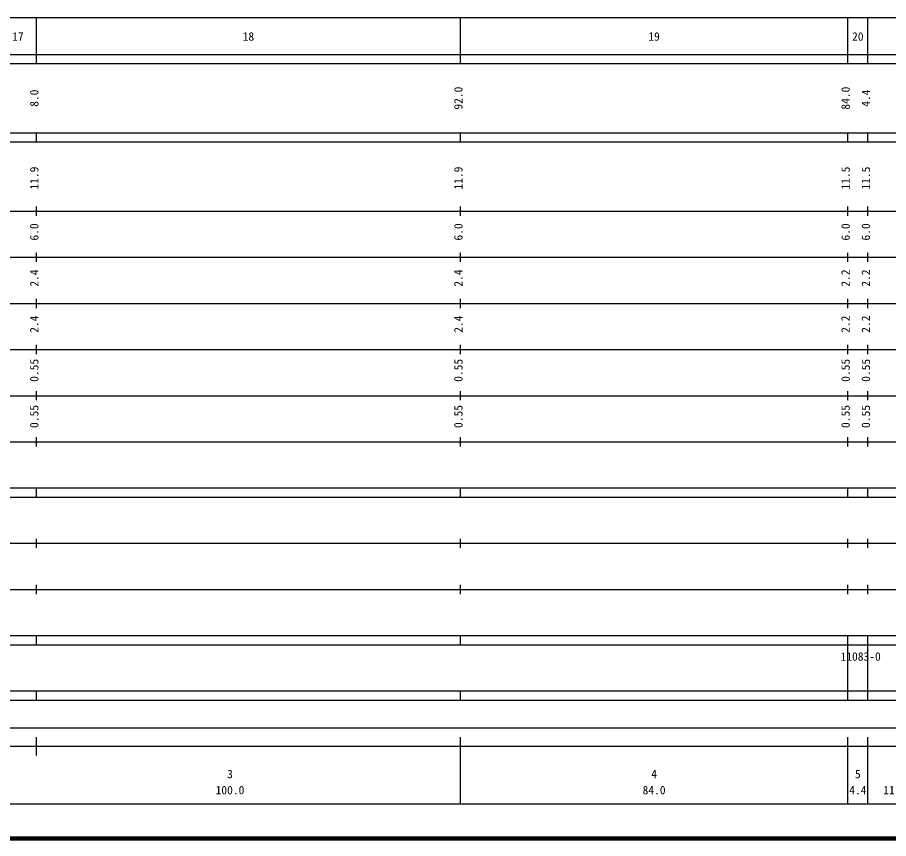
# Model space of a CAD drawing. Units: millimetres on the paper, enlarged 1000 times. Extents: x 40000 to 680000, y 20000 to 380000.
# Drawn here: x 271890 to 460871, y 20000 to 198000 of the extents above; entities that cross this region are included whole.
import ezdxf
from ezdxf.enums import TextEntityAlignment as Align

# ---------------------------------------------------------------- set-up
doc = ezdxf.new("R2010")
doc.units = ezdxf.units.MM
doc.header["$LTSCALE"] = 1000
doc.layers.add('M-TTL', color=2, linetype='Continuous', lineweight=140)
doc.layers.add('M-TTL-BAND', color=7, linetype='Continuous', lineweight=25)
doc.styles.add('ＭＳ ゴシック', font='')
doc.styles.get('ＭＳ ゴシック').set_extended_font_data('MS Gothic')

msp = doc.modelspace()

# ---------------------------------------------------------------- linework, layer by layer
at = {"layer": 'M-TTL'}
msp.add_line((40000, 20000), (680000, 20000), dxfattribs=at)
at = {"layer": 'M-TTL-BAND'}
for p, q in [((68000, 198000), (579000, 198000)), ((276000, 188000), (276000, 198000)), ((368000, 188000), (368000, 198000)), ((452000, 188000), (452000, 198000)), ((456400, 188000), (456400, 198000)), ((40000, 190000), (579000, 190000)), ((40000, 188000), (579000, 188000)), ((40000, 173000), (579000, 173000)), ((276000, 171000), (276000, 173000)), ((368000, 171000), (368000, 173000)), ((452000, 171000), (452000, 173000)), ((456400, 171000), (456400, 173000)), ((40000, 171000), (579000, 171000)), ((276000, 155000), (276000, 157000)), ((368000, 155000), (368000, 157000)), ((452000, 155000), (452000, 157000)), ((456400, 155000), (456400, 157000)), ((40000, 156000), (579000, 156000)), ((46000, 146000), (579000, 146000)), ((276000, 145000), (276000, 147000)), ((368000, 145000), (368000, 147000)), ((452000, 145000), (452000, 147000)), ((456400, 145000), (456400, 147000)), ((276000, 135000), (276000, 137000)), ((368000, 135000), (368000, 137000)), ((452000, 135000), (452000, 137000)), ((456400, 135000), (456400, 137000)), ((52000, 136000), (579000, 136000)), ((276000, 125000), (276000, 127000)), ((368000, 125000), (368000, 127000)), ((452000, 125000), (452000, 127000)), ((456400, 125000), (456400, 127000)), ((46000, 126000), (579000, 126000)), ((52000, 116000), (579000, 116000)), ((276000, 115000), (276000, 117000)), ((368000, 115000), (368000, 117000)), ((452000, 115000), (452000, 117000)), ((456400, 115000), (456400, 117000)), ((46000, 106000), (579000, 106000)), ((276000, 105000), (276000, 107000)), ((368000, 105000), (368000, 107000)), ((452000, 105000), (452000, 107000)), ((456400, 105000), (456400, 107000)), ((40000, 96000), (579000, 96000)), ((276000, 94000), (276000, 96000)), ((368000, 94000), (368000, 96000)), ((452000, 94000), (452000, 96000)), ((456400, 94000), (456400, 96000)), ((40000, 94000), (579000, 94000)), ((49000, 84000), (579000, 84000)), ((276000, 83000), (276000, 85000)), ((368000, 83000), (368000, 85000)), ((452000, 83000), (452000, 85000)), ((456400, 83000), (456400, 85000)), ((40000, 74000), (579000, 74000)), ((276000, 73000), (276000, 75000)), ((368000, 73000), (368000, 75000)), ((452000, 73000), (452000, 75000)), ((456400, 73000), (456400, 75000)), ((40000, 64000), (579000, 64000)), ((276000, 62000), (276000, 64000)), ((368000, 62000), (368000, 64000)), ((452000, 62000), (452000, 64000)), ((456400, 62000), (456400, 64000)), ((40000, 62000), (579000, 62000)), ((452000, 52000), (452000, 62000)), ((456400, 52000), (456400, 62000)), ((40000, 52000), (579000, 52000)), ((276000, 50000), (276000, 52000)), ((368000, 50000), (368000, 52000)), ((452000, 50000), (452000, 52000)), ((456400, 50000), (456400, 52000)), ((40000, 50000), (579000, 50000)), ((71000, 44000), (565000, 44000)), ((276000, 38000), (276000, 42000)), ((368000, 27500), (368000, 42000)), ((452000, 27500), (452000, 42000)), ((456400, 27500), (456400, 42000)), ((40000, 40000), (579000, 40000)), ((68000, 27500), (579000, 27500))]:
    msp.add_line(p, q, dxfattribs=at)

# ---------------------------------------------------------------- texts
at = {"layer": 'M-TTL-BAND', "style": 'ＭＳ ゴシック'}
for s, p in [('17', (272000, 192405)), ('18', (322000, 192405)), ('19', (410000, 192405)), ('20', (454200, 192405)), ('3', (318000, 32523)), ('4', (410000, 32523)), ('5', (454200, 32523)), ('100.0', (318000, 29033)), ('84.0', (410000, 29033)), ('4.4', (454200, 29033)), ('11.6', (462200, 29033))]:
    msp.add_text(s, height=1833, dxfattribs=at).set_placement(p, align=Align.BOTTOM_CENTER)
for s, p in [('8.0', (277000, 180500)), ('92.0', (369000, 180500)), ('84.0', (453000, 180500)), ('4.4', (457400, 180500)), ('11.9', (277000, 163174)), ('11.9', (369000, 163174)), ('11.5', (453000, 163174)), ('11.5', (457400, 163174)), ('6.0', (277000, 151500)), ('6.0', (369000, 151500)), ('6.0', (453000, 151500)), ('6.0', (457400, 151500)), ('2.4', (277000, 141500)), ('2.4', (369000, 141500)), ('2.2', (453000, 141500)), ('2.2', (457400, 141500)), ('2.4', (277000, 131500)), ('2.4', (369000, 131500)), ('2.2', (453000, 131500)), ('2.2', (457400, 131500)), ('0.55', (277000, 121500)), ('0.55', (369000, 121500)), ('0.55', (453000, 121500)), ('0.55', (457400, 121500)), ('0.55', (277000, 111500)), ('0.55', (369000, 111500)), ('0.55', (453000, 111500)), ('0.55', (457400, 111500))]:
    msp.add_text(s, height=1833, rotation=90, dxfattribs=at).set_placement(p, align=Align.BOTTOM_CENTER)
msp.add_text('11083-0', height=1833, dxfattribs=at).set_placement((450455, 58001), align=Align.BOTTOM_LEFT)

doc.saveas('drawing.dxf')
